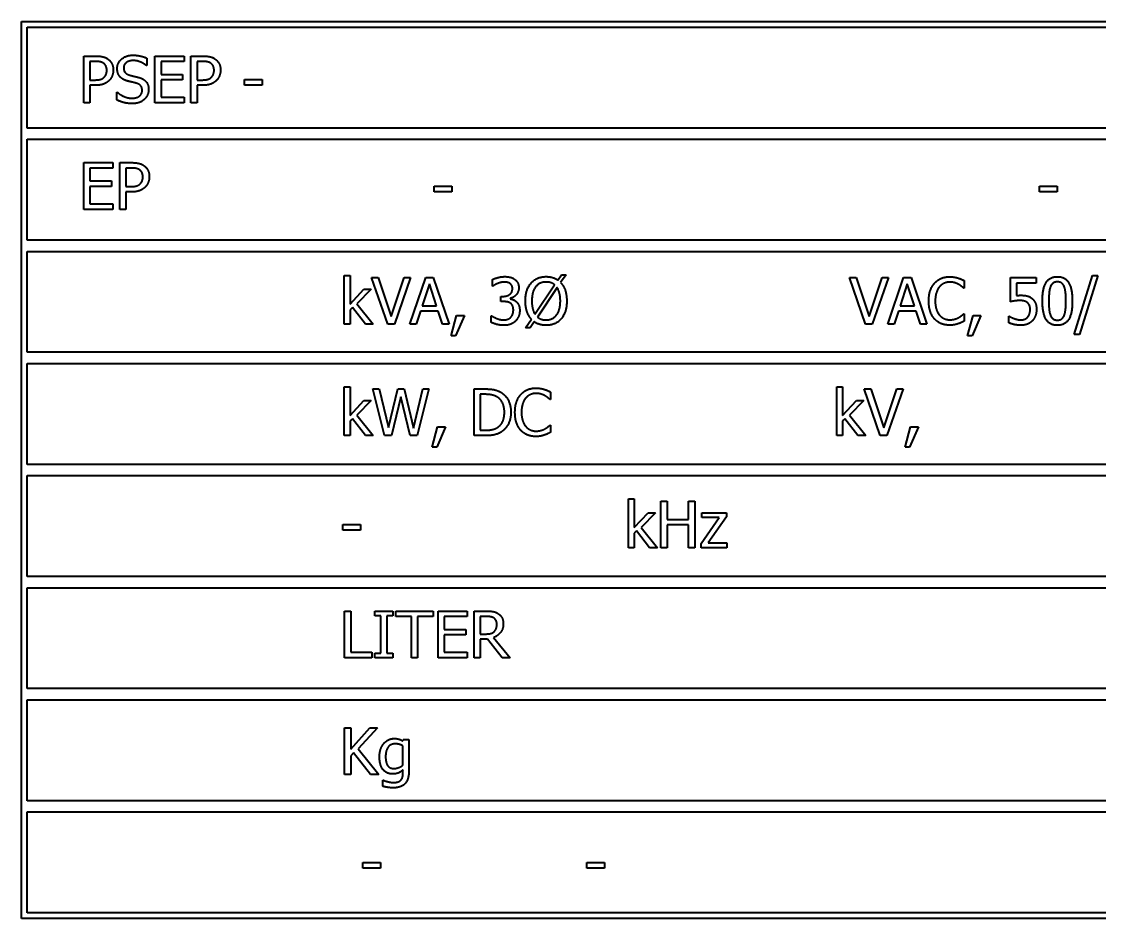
# Model space of a CAD drawing. Header units: millimetres. Extents: x 0 to 5945, y 0 to 4205.
# Drawn here: x 4363 to 4420.7, y 1475.8 to 1523.8 of the extents above; entities that cross this region are included whole.
import ezdxf

# ---------------------------------------------------------------- set-up
doc = ezdxf.new("R2010")
doc.units = ezdxf.units.MM
doc.header["$LTSCALE"] = 5
doc.layers.add('가시적인 것(ISO)', color=3, linetype='Continuous', lineweight=40)

msp = doc.modelspace()

# ---------------------------------------------------------------- linework, layer by layer
at = {"layer": '가시적인 것(ISO)'}
for p, q in [((4363.0316, 1523.8118), (4455.0316, 1523.8118)), ((4363.0316, 1475.8118), (4363.0316, 1523.8118)), ((4363.3316, 1518.1118), (4363.3316, 1523.5118)), ((4363.3316, 1523.5118), (4454.7316, 1523.5118)), ((4366.3586, 1521.9672), (4366.9866, 1521.9672)), ((4366.3586, 1519.4672), (4366.3586, 1521.9672)), ((4366.6908, 1521.6795), (4366.6908, 1520.6828)), ((4366.9663, 1521.6795), (4366.6908, 1521.6795)), ((4369.7338, 1521.8497), (4369.7338, 1521.4526)), ((4370.1693, 1521.9672), (4371.7334, 1521.9672)), ((4370.1693, 1519.4672), (4370.1693, 1521.9672)), ((4370.5016, 1521.6714), (4370.5016, 1520.9867)), ((4371.7334, 1521.6714), (4370.5016, 1521.6714)), ((4371.7334, 1521.9672), (4371.7334, 1521.6714)), ((4372.098, 1521.9672), (4372.7261, 1521.9672)), ((4372.098, 1519.4672), (4372.098, 1521.9672)), ((4372.4303, 1521.6795), (4372.4303, 1520.6828)), ((4372.7058, 1521.6795), (4372.4303, 1521.6795)), ((4369.7338, 1521.4526), (4369.7095, 1521.4526)), ((4370.5016, 1520.9867), (4371.6503, 1520.9867)), ((4371.6503, 1520.9867), (4371.6503, 1520.6909)), ((4366.6908, 1520.6828), (4366.9177, 1520.6828)), ((4366.9724, 1520.3991), (4366.6908, 1520.3991)), ((4366.6908, 1520.3991), (4366.6908, 1519.4672)), ((4371.6503, 1520.6909), (4370.5016, 1520.6909)), ((4370.5016, 1520.6909), (4370.5016, 1519.763)), ((4372.4303, 1520.6828), (4372.6572, 1520.6828)), ((4372.7119, 1520.3991), (4372.4303, 1520.3991)), ((4372.4303, 1520.3991), (4372.4303, 1519.4672)), ((4374.9667, 1520.4093), (4374.9667, 1520.7132)), ((4374.9667, 1520.7132), (4375.9129, 1520.7132)), ((4375.9129, 1520.4093), (4374.9667, 1520.4093)), ((4375.9129, 1520.7132), (4375.9129, 1520.4093)), ((4368.1312, 1519.6171), (4368.1312, 1520.0345)), ((4368.1312, 1520.0345), (4368.1556, 1520.0345)), ((4370.5016, 1519.763), (4371.7334, 1519.763)), ((4371.7334, 1519.763), (4371.7334, 1519.4672)), ((4366.6908, 1519.4672), (4366.3586, 1519.4672)), ((4371.7334, 1519.4672), (4370.1693, 1519.4672)), ((4372.4303, 1519.4672), (4372.098, 1519.4672)), ((4454.7316, 1518.1118), (4363.3316, 1518.1118)), ((4363.3316, 1512.1118), (4363.3316, 1517.5118)), ((4363.3316, 1517.5118), (4454.7316, 1517.5118)), ((4366.3586, 1513.7618), (4366.3586, 1516.2618)), ((4366.3586, 1516.2618), (4367.9226, 1516.2618)), ((4367.9226, 1515.966), (4366.6908, 1515.966)), ((4366.6908, 1515.966), (4366.6908, 1515.2812)), ((4367.9226, 1516.2618), (4367.9226, 1515.966)), ((4368.2872, 1516.2618), (4368.9153, 1516.2618)), ((4368.2872, 1513.7618), (4368.2872, 1516.2618)), ((4368.6195, 1515.9741), (4368.6195, 1514.9773)), ((4368.895, 1515.9741), (4368.6195, 1515.9741)), ((4366.6908, 1515.2812), (4367.8395, 1515.2812)), ((4367.8395, 1515.2812), (4367.8395, 1514.9854)), ((4367.8395, 1514.9854), (4366.6908, 1514.9854)), ((4366.6908, 1514.9854), (4366.6908, 1514.0576)), ((4368.6195, 1514.9773), (4368.8464, 1514.9773)), ((4368.9011, 1514.6937), (4368.6195, 1514.6937)), ((4368.6195, 1514.6937), (4368.6195, 1513.7618)), ((4385.1146, 1514.7038), (4385.1146, 1515.0077)), ((4385.1146, 1515.0077), (4386.0607, 1515.0077)), ((4386.0607, 1514.7038), (4385.1146, 1514.7038)), ((4386.0607, 1515.0077), (4386.0607, 1514.7038)), ((4417.5012, 1514.7038), (4417.5012, 1515.0077)), ((4417.5012, 1515.0077), (4418.4473, 1515.0077)), ((4418.4473, 1514.7038), (4417.5012, 1514.7038)), ((4418.4473, 1515.0077), (4418.4473, 1514.7038)), ((4366.6908, 1514.0576), (4367.9226, 1514.0576)), ((4367.9226, 1514.0576), (4367.9226, 1513.7618)), ((4367.9226, 1513.7618), (4366.3586, 1513.7618)), ((4368.6195, 1513.7618), (4368.2872, 1513.7618)), ((4454.7316, 1512.1118), (4363.3316, 1512.1118)), ((4363.3316, 1506.1118), (4363.3316, 1511.5118)), ((4363.3316, 1511.5118), (4454.7316, 1511.5118)), ((4380.2929, 1507.6078), (4380.2929, 1510.2192)), ((4380.2929, 1510.2192), (4380.609, 1510.2192)), ((4380.609, 1510.2192), (4380.609, 1508.6917)), ((4382.6227, 1507.6078), (4381.7617, 1510.1078)), ((4381.7617, 1510.1078), (4382.1183, 1510.1078)), ((4382.1183, 1510.1078), (4382.8112, 1508.0312)), ((4382.8112, 1508.0312), (4383.504, 1510.1078)), ((4383.8424, 1510.1078), (4382.9813, 1507.6078)), ((4383.504, 1510.1078), (4383.8424, 1510.1078)), ((4383.812, 1507.6078), (4384.6548, 1510.1078)), ((4384.6548, 1510.1078), (4385.064, 1510.1078)), ((4385.064, 1510.1078), (4385.9068, 1507.6078)), ((4388.2366, 1509.652), (4388.2366, 1510.0065)), ((4391.7232, 1509.9761), (4391.9157, 1510.2618)), ((4392.1649, 1510.2618), (4391.8772, 1509.8404)), ((4391.9157, 1510.2618), (4392.1649, 1510.2618)), ((4408.1941, 1507.6078), (4407.333, 1510.1078)), ((4407.333, 1510.1078), (4407.6896, 1510.1078)), ((4407.6896, 1510.1078), (4408.3825, 1508.0312)), ((4408.3825, 1508.0312), (4409.0753, 1510.1078)), ((4409.4137, 1510.1078), (4408.5526, 1507.6078)), ((4409.0753, 1510.1078), (4409.4137, 1510.1078)), ((4409.3833, 1507.6078), (4410.2261, 1510.1078)), ((4410.2261, 1510.1078), (4410.6353, 1510.1078)), ((4410.6353, 1510.1078), (4411.4781, 1507.6078)), ((4415.9534, 1508.8193), (4415.9534, 1510.1078)), ((4415.9534, 1510.1078), (4417.3249, 1510.1078)), ((4417.3249, 1510.1078), (4417.3249, 1509.814)), ((4419.3529, 1507.0649), (4420.3274, 1510.2192)), ((4420.615, 1510.2192), (4419.6365, 1507.0649)), ((4420.3274, 1510.2192), (4420.615, 1510.2192)), ((4380.609, 1508.6917), (4381.3505, 1509.4838)), ((4381.7435, 1509.4838), (4380.9736, 1508.6998)), ((4381.3505, 1509.4838), (4381.7435, 1509.4838)), ((4384.8513, 1509.7674), (4384.4663, 1508.5904)), ((4385.2382, 1508.5904), (4384.8513, 1509.7674)), ((4388.2569, 1509.652), (4388.2366, 1509.652)), ((4390.5016, 1508.1528), (4391.553, 1509.7229)), ((4391.6908, 1509.5709), (4390.6373, 1507.9968)), ((4410.4226, 1509.7674), (4410.0377, 1508.5904)), ((4410.8095, 1508.5904), (4410.4226, 1509.7674)), ((4413.4696, 1509.5405), (4413.4432, 1509.5405)), ((4413.4696, 1509.9417), (4413.4696, 1509.5405)), ((4417.3249, 1509.814), (4416.2755, 1509.814)), ((4416.2755, 1509.814), (4416.2755, 1509.1475)), ((4388.6783, 1508.8254), (4388.6783, 1509.1029)), ((4388.6783, 1509.1029), (4388.7897, 1509.1029)), ((4388.8201, 1508.8254), (4388.6783, 1508.8254)), ((4389.1766, 1508.9976), (4389.1766, 1508.9733)), ((4380.7346, 1508.5134), (4380.609, 1508.3918)), ((4380.609, 1508.3918), (4380.609, 1507.6078)), ((4381.4315, 1507.6078), (4380.7346, 1508.5134)), ((4380.9736, 1508.6998), (4381.8468, 1507.6078)), ((4384.3752, 1508.3067), (4384.1483, 1507.6078)), ((4385.3294, 1508.3067), (4384.3752, 1508.3067)), ((4384.4663, 1508.5904), (4385.2382, 1508.5904)), ((4385.5563, 1507.6078), (4385.3294, 1508.3067)), ((4409.9465, 1508.3067), (4409.7196, 1507.6078)), ((4410.9007, 1508.3067), (4409.9465, 1508.3067)), ((4410.0377, 1508.5904), (4410.8095, 1508.5904)), ((4411.1276, 1507.6078), (4410.9007, 1508.3067)), ((4386.0142, 1506.9858), (4386.3099, 1508.0859)), ((4386.7293, 1508.0859), (4386.2593, 1506.9858)), ((4386.3099, 1508.0859), (4386.7293, 1508.0859)), ((4388.1677, 1508.0636), (4388.192, 1508.0636)), ((4388.1677, 1507.7091), (4388.1677, 1508.0636)), ((4389.9971, 1507.4133), (4390.3132, 1507.8793)), ((4390.4671, 1507.7415), (4390.2443, 1507.4133)), ((4413.4453, 1508.1751), (4413.4696, 1508.1751)), ((4413.4696, 1508.1751), (4413.4696, 1507.778)), ((4413.6499, 1506.9858), (4413.9457, 1508.0859)), ((4414.365, 1508.0859), (4413.895, 1506.9858)), ((4413.9457, 1508.0859), (4414.365, 1508.0859)), ((4415.8501, 1507.6969), (4415.8501, 1508.0515)), ((4415.8501, 1508.0515), (4415.8744, 1508.0515)), ((4380.609, 1507.6078), (4380.2929, 1507.6078)), ((4381.8468, 1507.6078), (4381.4315, 1507.6078)), ((4382.9813, 1507.6078), (4382.6227, 1507.6078)), ((4384.1483, 1507.6078), (4383.812, 1507.6078)), ((4385.9068, 1507.6078), (4385.5563, 1507.6078)), ((4390.2443, 1507.4133), (4389.9971, 1507.4133)), ((4408.5526, 1507.6078), (4408.1941, 1507.6078)), ((4409.7196, 1507.6078), (4409.3833, 1507.6078)), ((4411.4781, 1507.6078), (4411.1276, 1507.6078)), ((4419.6365, 1507.0649), (4419.3529, 1507.0649)), ((4386.2593, 1506.9858), (4386.0142, 1506.9858)), ((4413.895, 1506.9858), (4413.6499, 1506.9858)), ((4454.7316, 1506.1118), (4363.3316, 1506.1118)), ((4363.3316, 1500.1118), (4363.3316, 1505.5118)), ((4363.3316, 1505.5118), (4454.7316, 1505.5118)), ((4380.2929, 1501.6503), (4380.2929, 1504.2618)), ((4380.2929, 1504.2618), (4380.609, 1504.2618)), ((4380.609, 1504.2618), (4380.609, 1502.7342)), ((4406.6483, 1501.6503), (4406.6483, 1504.2618)), ((4406.6483, 1504.2618), (4406.9643, 1504.2618)), ((4406.9643, 1504.2618), (4406.9643, 1502.7342)), ((4382.4586, 1501.6503), (4381.8205, 1504.1503)), ((4381.8205, 1504.1503), (4382.1629, 1504.1503)), ((4382.1629, 1504.1503), (4382.6653, 1502.0778)), ((4382.6653, 1502.0778), (4383.1637, 1504.1503)), ((4383.3217, 1503.7249), (4382.8274, 1501.6503)), ((4383.1637, 1504.1503), (4383.502, 1504.1503)), ((4383.8302, 1501.6503), (4383.3217, 1503.7249)), ((4383.502, 1504.1503), (4384.0044, 1502.0535)), ((4384.0044, 1502.0535), (4384.5048, 1504.1503)), ((4384.831, 1504.1503), (4384.203, 1501.6503)), ((4384.5048, 1504.1503), (4384.831, 1504.1503)), ((4387.2439, 1501.6503), (4387.2439, 1504.1503)), ((4387.2439, 1504.1503), (4387.8132, 1504.1503)), ((4387.5761, 1503.8627), (4387.5761, 1501.938)), ((4387.8294, 1503.8627), (4387.5761, 1503.8627)), ((4391.3302, 1503.9842), (4391.3302, 1503.5831)), ((4408.9781, 1501.6503), (4408.1171, 1504.1503)), ((4408.1171, 1504.1503), (4408.4736, 1504.1503)), ((4408.4736, 1504.1503), (4409.1665, 1502.0738)), ((4409.1665, 1502.0738), (4409.8594, 1504.1503)), ((4410.1977, 1504.1503), (4409.3367, 1501.6503)), ((4409.8594, 1504.1503), (4410.1977, 1504.1503)), ((4380.609, 1502.7342), (4381.3505, 1503.5264)), ((4381.7435, 1503.5264), (4380.9736, 1502.7423)), ((4381.3505, 1503.5264), (4381.7435, 1503.5264)), ((4391.3302, 1503.5831), (4391.3039, 1503.5831)), ((4406.9643, 1502.7342), (4407.7058, 1503.5264)), ((4408.0988, 1503.5264), (4407.329, 1502.7423)), ((4407.7058, 1503.5264), (4408.0988, 1503.5264)), ((4380.7346, 1502.5559), (4380.609, 1502.4344)), ((4381.4315, 1501.6503), (4380.7346, 1502.5559)), ((4380.9736, 1502.7423), (4381.8468, 1501.6503)), ((4407.0899, 1502.5559), (4406.9643, 1502.4344)), ((4407.7868, 1501.6503), (4407.0899, 1502.5559)), ((4407.329, 1502.7423), (4408.2022, 1501.6503)), ((4380.609, 1502.4344), (4380.609, 1501.6503)), ((4384.9992, 1501.0284), (4385.2949, 1502.1285)), ((4385.7143, 1502.1285), (4385.2443, 1501.0284)), ((4385.2949, 1502.1285), (4385.7143, 1502.1285)), ((4387.5761, 1501.938), (4387.8294, 1501.938)), ((4391.3059, 1502.2176), (4391.3302, 1502.2176)), ((4391.3302, 1502.2176), (4391.3302, 1501.8205)), ((4406.9643, 1502.4344), (4406.9643, 1501.6503)), ((4410.3071, 1501.0284), (4410.6029, 1502.1285)), ((4411.0223, 1502.1285), (4410.5522, 1501.0284)), ((4410.6029, 1502.1285), (4411.0223, 1502.1285)), ((4380.609, 1501.6503), (4380.2929, 1501.6503)), ((4381.8468, 1501.6503), (4381.4315, 1501.6503)), ((4382.8274, 1501.6503), (4382.4586, 1501.6503)), ((4384.203, 1501.6503), (4383.8302, 1501.6503)), ((4387.8193, 1501.6503), (4387.2439, 1501.6503)), ((4406.9643, 1501.6503), (4406.6483, 1501.6503)), ((4408.2022, 1501.6503), (4407.7868, 1501.6503)), ((4409.3367, 1501.6503), (4408.9781, 1501.6503)), ((4385.2443, 1501.0284), (4384.9992, 1501.0284)), ((4410.5522, 1501.0284), (4410.3071, 1501.0284)), ((4454.7316, 1500.1118), (4363.3316, 1500.1118)), ((4363.3316, 1494.1118), (4363.3316, 1499.5118)), ((4363.3316, 1499.5118), (4454.7316, 1499.5118)), ((4395.4996, 1495.6503), (4395.4996, 1498.2618)), ((4395.4996, 1498.2618), (4395.8156, 1498.2618)), ((4395.8156, 1498.2618), (4395.8156, 1496.7342)), ((4397.2358, 1495.6503), (4397.2358, 1498.1503)), ((4397.2358, 1498.1503), (4397.568, 1498.1503)), ((4397.568, 1498.1503), (4397.568, 1497.1698)), ((4398.7188, 1497.1698), (4398.7188, 1498.1503)), ((4398.7188, 1498.1503), (4399.051, 1498.1503)), ((4399.051, 1498.1503), (4399.051, 1495.6503)), ((4395.8156, 1496.7342), (4396.5571, 1497.5264)), ((4396.9501, 1497.5264), (4396.1803, 1496.7423)), ((4396.5571, 1497.5264), (4396.9501, 1497.5264)), ((4399.3873, 1495.8854), (4400.3679, 1497.267)), ((4399.4278, 1497.267), (4399.4278, 1497.5264)), ((4399.4278, 1497.5264), (4400.7467, 1497.5264)), ((4400.3679, 1497.267), (4399.4278, 1497.267)), ((4400.7467, 1497.3015), (4399.7621, 1495.9157)), ((4400.7467, 1497.5264), (4400.7467, 1497.3015)), ((4380.2159, 1496.5924), (4380.2159, 1496.8963)), ((4380.2159, 1496.8963), (4381.162, 1496.8963)), ((4381.162, 1496.8963), (4381.162, 1496.5924)), ((4396.1803, 1496.7423), (4397.0535, 1495.6503)), ((4397.568, 1497.1698), (4398.7188, 1497.1698)), ((4398.7188, 1496.874), (4397.568, 1496.874)), ((4397.568, 1496.874), (4397.568, 1495.6503)), ((4398.7188, 1495.6503), (4398.7188, 1496.874)), ((4381.162, 1496.5924), (4380.2159, 1496.5924)), ((4395.9412, 1496.5559), (4395.8156, 1496.4344)), ((4395.8156, 1496.4344), (4395.8156, 1495.6503)), ((4396.6381, 1495.6503), (4395.9412, 1496.5559)), ((4395.8156, 1495.6503), (4395.4996, 1495.6503)), ((4397.0535, 1495.6503), (4396.6381, 1495.6503)), ((4397.568, 1495.6503), (4397.2358, 1495.6503)), ((4399.051, 1495.6503), (4398.7188, 1495.6503)), ((4399.3873, 1495.6503), (4399.3873, 1495.8854)), ((4400.765, 1495.6503), (4399.3873, 1495.6503)), ((4399.7621, 1495.9157), (4400.765, 1495.9157)), ((4400.765, 1495.9157), (4400.765, 1495.6503)), ((4454.7316, 1494.1118), (4363.3316, 1494.1118)), ((4363.3316, 1488.1118), (4363.3316, 1493.5118)), ((4363.3316, 1493.5118), (4454.7316, 1493.5118)), ((4380.3172, 1489.7618), (4380.3172, 1492.2618)), ((4380.3172, 1492.2618), (4380.6495, 1492.2618)), ((4380.6495, 1492.2618), (4380.6495, 1490.0576)), ((4381.9299, 1492.0065), (4381.9299, 1492.2618)), ((4381.9299, 1492.2618), (4382.8983, 1492.2618)), ((4382.8983, 1492.2618), (4382.8983, 1492.0065)), ((4383.0543, 1491.966), (4383.0543, 1492.2618)), ((4383.0543, 1492.2618), (4385.064, 1492.2618)), ((4385.064, 1492.2618), (4385.064, 1491.966)), ((4385.3172, 1489.7618), (4385.3172, 1492.2618)), ((4385.3172, 1492.2618), (4386.8812, 1492.2618)), ((4386.8812, 1492.2618), (4386.8812, 1491.966)), ((4387.2459, 1492.2618), (4387.8902, 1492.2618)), ((4387.2459, 1489.7618), (4387.2459, 1492.2618)), ((4382.2479, 1492.0065), (4381.9299, 1492.0065)), ((4382.2479, 1490.017), (4382.2479, 1492.0065)), ((4382.8983, 1492.0065), (4382.5802, 1492.0065)), ((4382.5802, 1492.0065), (4382.5802, 1490.017)), ((4383.893, 1491.966), (4383.0543, 1491.966)), ((4383.893, 1489.7618), (4383.893, 1491.966)), ((4385.064, 1491.966), (4384.2253, 1491.966)), ((4384.2253, 1491.966), (4384.2253, 1489.7618)), ((4386.8812, 1491.966), (4385.6495, 1491.966)), ((4385.6495, 1491.966), (4385.6495, 1491.2812)), ((4387.9084, 1491.9741), (4387.5782, 1491.9741)), ((4387.5782, 1491.9741), (4387.5782, 1491.0341)), ((4385.6495, 1491.2812), (4386.7982, 1491.2812)), ((4385.6495, 1490.9854), (4385.6495, 1490.0576)), ((4386.7982, 1490.9854), (4385.6495, 1490.9854)), ((4386.7982, 1491.2812), (4386.7982, 1490.9854)), ((4387.5782, 1491.0341), (4387.8699, 1491.0341)), ((4387.959, 1490.7565), (4387.5782, 1490.7565)), ((4387.5782, 1490.7565), (4387.5782, 1489.7618)), ((4388.7492, 1489.7618), (4387.959, 1490.7565)), ((4388.2913, 1490.8497), (4389.1807, 1489.7618)), ((4381.7658, 1489.7618), (4380.3172, 1489.7618)), ((4380.6495, 1490.0576), (4381.7658, 1490.0576)), ((4381.7658, 1490.0576), (4381.7658, 1489.7618)), ((4381.9299, 1489.7618), (4381.9299, 1490.017)), ((4381.9299, 1490.017), (4382.2479, 1490.017)), ((4382.8983, 1489.7618), (4381.9299, 1489.7618)), ((4382.5802, 1490.017), (4382.8983, 1490.017)), ((4382.8983, 1490.017), (4382.8983, 1489.7618)), ((4384.2253, 1489.7618), (4383.893, 1489.7618)), ((4386.8812, 1489.7618), (4385.3172, 1489.7618)), ((4385.6495, 1490.0576), (4386.8812, 1490.0576)), ((4386.8812, 1490.0576), (4386.8812, 1489.7618)), ((4387.5782, 1489.7618), (4387.2459, 1489.7618)), ((4389.1807, 1489.7618), (4388.7492, 1489.7618)), ((4454.7316, 1488.1118), (4363.3316, 1488.1118)), ((4363.3316, 1482.1118), (4363.3316, 1487.5118)), ((4363.3316, 1487.5118), (4454.7316, 1487.5118)), ((4380.3172, 1483.5118), (4380.3172, 1486.0118)), ((4380.3172, 1486.0118), (4380.6495, 1486.0118)), ((4380.6495, 1484.8631), (4381.6746, 1486.0118)), ((4380.6495, 1486.0118), (4380.6495, 1484.8631)), ((4382.0798, 1486.0118), (4381.0445, 1484.8955)), ((4381.6746, 1486.0118), (4382.0798, 1486.0118)), ((4383.4412, 1485.3088), (4383.4595, 1485.3878)), ((4383.4595, 1485.3878), (4383.7573, 1485.3878)), ((4383.7573, 1485.3878), (4383.7573, 1483.7265)), ((4380.7954, 1484.6747), (4380.6495, 1484.5106)), ((4381.709, 1483.5118), (4380.7954, 1484.6747)), ((4381.0445, 1484.8955), (4382.1406, 1483.5118)), ((4383.4412, 1484.0203), (4383.4412, 1485.0515)), ((4380.6495, 1484.5106), (4380.6495, 1483.5118)), ((4380.6495, 1483.5118), (4380.3172, 1483.5118)), ((4382.1406, 1483.5118), (4381.709, 1483.5118)), ((4383.4412, 1483.5969), (4383.4412, 1483.761)), ((4382.3654, 1482.8837), (4382.3654, 1483.2119)), ((4382.3654, 1483.2119), (4382.3817, 1483.2119)), ((4454.7316, 1482.1118), (4363.3316, 1482.1118)), ((4363.3316, 1476.1118), (4363.3316, 1481.5118)), ((4363.3316, 1481.5118), (4454.7316, 1481.5118)), ((4381.2897, 1478.5079), (4381.2897, 1478.8118)), ((4381.2897, 1478.8118), (4382.2358, 1478.8118)), ((4382.2358, 1478.8118), (4382.2358, 1478.5079)), ((4393.2751, 1478.5079), (4393.2751, 1478.8118)), ((4393.2751, 1478.8118), (4394.2212, 1478.8118)), ((4394.2212, 1478.8118), (4394.2212, 1478.5079)), ((4382.2358, 1478.5079), (4381.2897, 1478.5079)), ((4394.2212, 1478.5079), (4393.2751, 1478.5079)), ((4454.7316, 1476.1118), (4363.3316, 1476.1118)), ((4455.0316, 1475.8118), (4363.0316, 1475.8118))]:
    msp.add_line(p, q, dxfattribs=at)
for points in [[(4367.412, 1521.5843), (4367.333, 1521.637), (4367.1223, 1521.6795), (4366.9663, 1521.6795)], [(4366.9866, 1521.9672), (4367.2095, 1521.9672), (4367.5214, 1521.8943), (4367.641, 1521.8112)], [(4367.5924, 1521.2034), (4367.5924, 1521.3331), (4367.5032, 1521.5235), (4367.412, 1521.5843)], [(4367.641, 1521.8112), (4367.7808, 1521.716), (4367.9388, 1521.4222), (4367.9388, 1521.2136)], [(4368.1495, 1521.2966), (4368.1495, 1521.6005), (4368.6236, 1522.0118), (4368.9902, 1522.0118)], [(4369.0125, 1521.7241), (4368.7816, 1521.7241), (4368.4959, 1521.5073), (4368.4959, 1521.3311)], [(4368.9902, 1522.0118), (4369.2009, 1522.0118), (4369.5737, 1521.9287), (4369.7338, 1521.8497)], [(4369.7095, 1521.4526), (4369.5899, 1521.562), (4369.2171, 1521.7241), (4369.0125, 1521.7241)], [(4373.1515, 1521.5843), (4373.0725, 1521.637), (4372.8618, 1521.6795), (4372.7058, 1521.6795)], [(4372.7261, 1521.9672), (4372.9489, 1521.9672), (4373.2609, 1521.8943), (4373.3804, 1521.8112)], [(4373.3318, 1521.2034), (4373.3318, 1521.3331), (4373.2427, 1521.5235), (4373.1515, 1521.5843)], [(4373.3804, 1521.8112), (4373.5202, 1521.716), (4373.6783, 1521.4222), (4373.6783, 1521.2136)], [(4367.4505, 1520.8327), (4367.5255, 1520.9076), (4367.5924, 1521.0839), (4367.5924, 1521.2034)], [(4367.9388, 1521.2136), (4367.9388, 1521.0515), (4367.8233, 1520.7597), (4367.72, 1520.6585)], [(4368.3116, 1520.8448), (4368.2346, 1520.9279), (4368.1495, 1521.1508), (4368.1495, 1521.2966)], [(4368.4959, 1521.3311), (4368.4959, 1521.173), (4368.6641, 1520.9846), (4368.8221, 1520.9421)], [(4368.8221, 1520.9421), (4368.9274, 1520.9137), (4369.2334, 1520.8408), (4369.3347, 1520.8104)], [(4373.19, 1520.8327), (4373.265, 1520.9076), (4373.3318, 1521.0839), (4373.3318, 1521.2034)], [(4373.6783, 1521.2136), (4373.6783, 1521.0515), (4373.5628, 1520.7597), (4373.4595, 1520.6585)], [(4366.9177, 1520.6828), (4367.1203, 1520.6828), (4367.3695, 1520.7476), (4367.4505, 1520.8327)], [(4367.72, 1520.6585), (4367.5903, 1520.5308), (4367.2398, 1520.3991), (4366.9724, 1520.3991)], [(4368.7248, 1520.624), (4368.5952, 1520.6585), (4368.3906, 1520.7618), (4368.3116, 1520.8448)], [(4369.1766, 1520.5106), (4369.0612, 1520.543), (4368.8687, 1520.5875), (4368.7248, 1520.624)], [(4369.4846, 1520.1277), (4369.4846, 1520.2776), (4369.3367, 1520.464), (4369.1766, 1520.5106)], [(4369.3347, 1520.8104), (4369.5919, 1520.7314), (4369.831, 1520.4133), (4369.831, 1520.1803)], [(4372.6572, 1520.6828), (4372.8598, 1520.6828), (4373.109, 1520.7476), (4373.19, 1520.8327)], [(4373.4595, 1520.6585), (4373.3298, 1520.5308), (4372.9793, 1520.3991), (4372.7119, 1520.3991)], [(4368.1556, 1520.0345), (4368.3197, 1519.8805), (4368.735, 1519.7103), (4368.9274, 1519.7103)], [(4368.9274, 1519.7103), (4369.203, 1519.7103), (4369.4846, 1519.9392), (4369.4846, 1520.1277)], [(4369.831, 1520.1803), (4369.831, 1520.0324), (4369.7115, 1519.7488), (4369.6041, 1519.6495)], [(4368.9518, 1519.4226), (4368.6803, 1519.4226), (4368.2994, 1519.5361), (4368.1312, 1519.6171)], [(4369.6041, 1519.6495), (4369.4846, 1519.5401), (4369.1807, 1519.4226), (4368.9518, 1519.4226)], [(4369.3407, 1515.8789), (4369.2617, 1515.9315), (4369.051, 1515.9741), (4368.895, 1515.9741)], [(4368.9153, 1516.2618), (4369.1381, 1516.2618), (4369.4501, 1516.1888), (4369.5697, 1516.1058)], [(4369.521, 1515.498), (4369.521, 1515.6277), (4369.4319, 1515.8181), (4369.3407, 1515.8789)], [(4369.5697, 1516.1058), (4369.7095, 1516.0106), (4369.8675, 1515.7168), (4369.8675, 1515.5081)], [(4369.3792, 1515.1273), (4369.4542, 1515.2022), (4369.521, 1515.3785), (4369.521, 1515.498)], [(4369.8675, 1515.5081), (4369.8675, 1515.3461), (4369.752, 1515.0543), (4369.6487, 1514.953)], [(4368.8464, 1514.9773), (4369.049, 1514.9773), (4369.2982, 1515.0422), (4369.3792, 1515.1273)], [(4369.6487, 1514.953), (4369.519, 1514.8254), (4369.1685, 1514.6937), (4368.9011, 1514.6937)], [(4388.2366, 1510.0065), (4388.346, 1510.0653), (4388.7208, 1510.1605), (4388.8889, 1510.1605)], [(4388.8889, 1510.1605), (4389.0591, 1510.1605), (4389.3124, 1510.0916), (4389.4157, 1510.0187)], [(4389.4157, 1510.0187), (4389.5251, 1509.9396), (4389.6385, 1509.7107), (4389.6385, 1509.5567)], [(4389.9931, 1508.8578), (4389.9931, 1509.4757), (4390.5988, 1510.1605), (4391.0972, 1510.1605)], [(4391.0972, 1510.1605), (4391.2897, 1510.1605), (4391.5895, 1510.0673), (4391.7232, 1509.9761)], [(4411.8853, 1509.808), (4412.0352, 1509.9761), (4412.4445, 1510.1524), (4412.6977, 1510.1524)], [(4412.6977, 1510.1524), (4412.8233, 1510.1524), (4413.0441, 1510.1159), (4413.1373, 1510.0875)], [(4413.1373, 1510.0875), (4413.2184, 1510.0612), (4413.3865, 1509.9862), (4413.4696, 1509.9417)], [(4417.6572, 1508.8558), (4417.6572, 1509.5324), (4418.0482, 1510.1585), (4418.4574, 1510.1585)], [(4418.4574, 1510.1585), (4418.8687, 1510.1585), (4419.2556, 1509.5102), (4419.2556, 1508.8578)], [(4388.504, 1509.7918), (4388.423, 1509.7573), (4388.3035, 1509.6844), (4388.2569, 1509.652)], [(4388.8626, 1509.8708), (4388.7714, 1509.8708), (4388.5911, 1509.8262), (4388.504, 1509.7918)], [(4388.7897, 1509.1029), (4389.0146, 1509.1029), (4389.2982, 1509.3177), (4389.2982, 1509.5223)], [(4389.1665, 1509.7938), (4389.1037, 1509.8363), (4388.9497, 1509.8708), (4388.8626, 1509.8708)], [(4389.2982, 1509.5223), (4389.2982, 1509.6175), (4389.2253, 1509.7533), (4389.1665, 1509.7938)], [(4389.6385, 1509.5567), (4389.6385, 1509.3501), (4389.3671, 1509.0381), (4389.1766, 1508.9976)], [(4391.0992, 1509.8728), (4390.7508, 1509.8728), (4390.3355, 1509.3562), (4390.3355, 1508.8578)], [(4391.553, 1509.7229), (4391.4659, 1509.7978), (4391.237, 1509.8728), (4391.0992, 1509.8728)], [(4391.861, 1508.8578), (4391.861, 1509.0888), (4391.7678, 1509.4514), (4391.6908, 1509.5709)], [(4391.8772, 1509.8404), (4392.0312, 1509.6743), (4392.2034, 1509.1921), (4392.2034, 1508.8578)], [(4411.5733, 1508.8558), (4411.5733, 1509.1698), (4411.7334, 1509.6358), (4411.8853, 1509.808)], [(4412.1426, 1509.6114), (4412.0372, 1509.4838), (4411.9197, 1509.0969), (4411.9197, 1508.8558)], [(4412.6957, 1509.8687), (4412.5356, 1509.8687), (4412.25, 1509.7371), (4412.1426, 1509.6114)], [(4413.1616, 1509.7492), (4413.0664, 1509.8019), (4412.8415, 1509.8687), (4412.6957, 1509.8687)], [(4413.4432, 1509.5405), (4413.3987, 1509.5811), (4413.2609, 1509.6945), (4413.1616, 1509.7492)], [(4418.0847, 1509.6175), (4418.034, 1509.4899), (4417.9975, 1509.1009), (4417.9975, 1508.8558)], [(4418.4574, 1509.8809), (4418.3176, 1509.8809), (4418.1373, 1509.7492), (4418.0847, 1509.6175)], [(4418.8241, 1509.6216), (4418.7735, 1509.7492), (4418.5972, 1509.8809), (4418.4574, 1509.8809)], [(4418.9153, 1508.8578), (4418.9153, 1509.1151), (4418.8748, 1509.4939), (4418.8241, 1509.6216)], [(4389.1969, 1508.7362), (4389.126, 1508.7869), (4388.9335, 1508.8254), (4388.8201, 1508.8254)], [(4389.1766, 1508.9733), (4389.2556, 1508.9571), (4389.4359, 1508.8841), (4389.5129, 1508.8112)], [(4389.5129, 1508.8112), (4389.5899, 1508.7403), (4389.6872, 1508.5134), (4389.6872, 1508.3493)], [(4390.3132, 1507.8793), (4390.1633, 1508.0454), (4389.9931, 1508.5357), (4389.9931, 1508.8578)], [(4390.3355, 1508.8578), (4390.3355, 1508.6309), (4390.4226, 1508.2784), (4390.5016, 1508.1528)], [(4392.2034, 1508.8578), (4392.2034, 1508.2379), (4391.5996, 1507.5551), (4391.0972, 1507.5551)], [(4391.0992, 1507.8428), (4391.4457, 1507.8428), (4391.861, 1508.3655), (4391.861, 1508.8578)], [(4411.8873, 1507.8914), (4411.7374, 1508.0535), (4411.5733, 1508.5397), (4411.5733, 1508.8558)], [(4411.9197, 1508.8558), (4411.9197, 1508.5985), (4412.0433, 1508.2277), (4412.1507, 1508.1001)], [(4416.4477, 1508.8801), (4416.3099, 1508.8801), (4416.0364, 1508.8375), (4415.9534, 1508.8193)], [(4416.2755, 1509.1475), (4416.3363, 1509.1556), (4416.4538, 1509.1617), (4416.5024, 1509.1617)], [(4416.8569, 1508.7646), (4416.786, 1508.8274), (4416.5753, 1508.8801), (4416.4477, 1508.8801)], [(4416.5024, 1509.1617), (4416.6949, 1509.1617), (4416.9603, 1509.0989), (4417.0818, 1509.0057)], [(4417.0818, 1509.0057), (4417.2054, 1508.9125), (4417.3391, 1508.6289), (4417.3391, 1508.402)], [(4418.4574, 1507.5551), (4418.0441, 1507.5551), (4417.6572, 1508.1973), (4417.6572, 1508.8558)], [(4417.9975, 1508.8558), (4417.9975, 1508.5924), (4418.03, 1508.2399), (4418.0826, 1508.1021)], [(4419.2556, 1508.8578), (4419.2556, 1508.1852), (4418.8646, 1507.5551), (4418.4574, 1507.5551)], [(4418.8261, 1508.0961), (4418.8748, 1508.2196), (4418.9153, 1508.6005), (4418.9153, 1508.8578)], [(4389.3468, 1508.3736), (4389.3468, 1508.5093), (4389.2678, 1508.6856), (4389.1969, 1508.7362)], [(4389.209, 1507.9846), (4389.2759, 1508.0596), (4389.3468, 1508.2379), (4389.3468, 1508.3736)], [(4389.6872, 1508.3493), (4389.6872, 1508.1811), (4389.5717, 1507.8955), (4389.4663, 1507.7861)], [(4416.9988, 1508.404), (4416.9988, 1508.5377), (4416.9258, 1508.7079), (4416.8569, 1508.7646)], [(4416.8711, 1507.9968), (4416.9339, 1508.0717), (4416.9988, 1508.2703), (4416.9988, 1508.404)], [(4417.3391, 1508.402), (4417.3391, 1508.2217), (4417.2236, 1507.9137), (4417.1183, 1507.8003)], [(4388.8505, 1507.5551), (4388.662, 1507.5551), (4388.2933, 1507.6463), (4388.1677, 1507.7091)], [(4388.192, 1508.0636), (4388.2974, 1507.9867), (4388.6539, 1507.8448), (4388.8302, 1507.8448)], [(4388.8302, 1507.8448), (4388.9335, 1507.8448), (4389.1402, 1507.9097), (4389.209, 1507.9846)], [(4389.4663, 1507.7861), (4389.3569, 1507.6726), (4389.047, 1507.5551), (4388.8505, 1507.5551)], [(4391.0972, 1507.5551), (4390.9129, 1507.5551), (4390.5948, 1507.6524), (4390.4671, 1507.7415)], [(4390.6373, 1507.9968), (4390.7325, 1507.9198), (4390.9473, 1507.8428), (4391.0992, 1507.8428)], [(4412.6916, 1507.5632), (4412.4485, 1507.5632), (4412.0372, 1507.7273), (4411.8873, 1507.8914)], [(4412.1507, 1508.1001), (4412.256, 1507.9765), (4412.5377, 1507.8509), (4412.6957, 1507.8509)], [(4412.6957, 1507.8509), (4412.8395, 1507.8509), (4413.0847, 1507.9218), (4413.1799, 1507.9745)], [(4413.4696, 1507.778), (4413.3865, 1507.7395), (4413.2406, 1507.6686), (4413.1373, 1507.6362)], [(4413.1799, 1507.9745), (4413.271, 1508.0272), (4413.4068, 1508.1366), (4413.4453, 1508.1751)], [(4416.5044, 1507.5551), (4416.3261, 1507.5551), (4415.9777, 1507.6341), (4415.8501, 1507.6969)], [(4415.8744, 1508.0515), (4415.9129, 1508.0231), (4416.0567, 1507.9502), (4416.1438, 1507.9178)], [(4416.1438, 1507.9178), (4416.2431, 1507.8833), (4416.4072, 1507.8448), (4416.5105, 1507.8448)], [(4417.1183, 1507.8003), (4417.0129, 1507.6868), (4416.6989, 1507.5551), (4416.5044, 1507.5551)], [(4416.5105, 1507.8448), (4416.6118, 1507.8448), (4416.8022, 1507.9178), (4416.8711, 1507.9968)], [(4418.0826, 1508.1021), (4418.1312, 1507.9725), (4418.3116, 1507.8327), (4418.4574, 1507.8327)], [(4418.4574, 1507.8327), (4418.5952, 1507.8327), (4418.7755, 1507.9644), (4418.8261, 1508.0961)], [(4413.1373, 1507.6362), (4413.0279, 1507.5997), (4412.8415, 1507.5632), (4412.6916, 1507.5632)], [(4389.7459, 1503.8505), (4389.8958, 1504.0187), (4390.3051, 1504.1949), (4390.5583, 1504.1949)], [(4390.5583, 1504.1949), (4390.6839, 1504.1949), (4390.9048, 1504.1585), (4390.9979, 1504.1301)], [(4387.8132, 1504.1503), (4388.1657, 1504.1503), (4388.5668, 1504.045), (4388.7086, 1503.9518)], [(4388.4898, 1503.7127), (4388.3561, 1503.7918), (4388.0543, 1503.8627), (4387.8294, 1503.8627)], [(4388.8687, 1502.9024), (4388.8687, 1503.1901), (4388.6783, 1503.5973), (4388.4898, 1503.7127)], [(4388.7086, 1503.9518), (4388.9497, 1503.7918), (4389.2151, 1503.263), (4389.2151, 1502.8983)], [(4389.4339, 1502.8983), (4389.4339, 1503.2123), (4389.594, 1503.6783), (4389.7459, 1503.8505)], [(4390.0032, 1503.654), (4389.8979, 1503.5264), (4389.7804, 1503.1394), (4389.7804, 1502.8983)], [(4390.5563, 1503.9113), (4390.3962, 1503.9113), (4390.1106, 1503.7796), (4390.0032, 1503.654)], [(4391.0223, 1503.7918), (4390.927, 1503.8444), (4390.7022, 1503.9113), (4390.5563, 1503.9113)], [(4390.9979, 1504.1301), (4391.079, 1504.1038), (4391.2471, 1504.0288), (4391.3302, 1503.9842)], [(4391.3039, 1503.5831), (4391.2593, 1503.6236), (4391.1215, 1503.7371), (4391.0223, 1503.7918)], [(4388.5202, 1502.1042), (4388.6945, 1502.2217), (4388.8687, 1502.6106), (4388.8687, 1502.9024)], [(4389.2151, 1502.8983), (4389.2151, 1502.5559), (4388.9376, 1502.0049), (4388.7046, 1501.8509)], [(4389.7479, 1501.934), (4389.598, 1502.0961), (4389.4339, 1502.5823), (4389.4339, 1502.8983)], [(4389.7804, 1502.8983), (4389.7804, 1502.641), (4389.9039, 1502.2703), (4390.0113, 1502.1426)], [(4387.8294, 1501.938), (4388.0502, 1501.938), (4388.3845, 1502.0089), (4388.5202, 1502.1042)], [(4390.5522, 1501.6058), (4390.3091, 1501.6058), (4389.8979, 1501.7699), (4389.7479, 1501.934)], [(4390.0113, 1502.1426), (4390.1167, 1502.0191), (4390.3983, 1501.8935), (4390.5563, 1501.8935)], [(4390.5563, 1501.8935), (4390.7001, 1501.8935), (4390.9453, 1501.9644), (4391.0405, 1502.017)], [(4391.0405, 1502.017), (4391.1317, 1502.0697), (4391.2674, 1502.1791), (4391.3059, 1502.2176)], [(4388.7046, 1501.8509), (4388.5142, 1501.7314), (4388.1231, 1501.6503), (4387.8193, 1501.6503)], [(4390.9979, 1501.6787), (4390.8885, 1501.6422), (4390.7022, 1501.6058), (4390.5522, 1501.6058)], [(4391.3302, 1501.8205), (4391.2471, 1501.782), (4391.1013, 1501.7111), (4390.9979, 1501.6787)], [(4387.8902, 1492.2618), (4388.1049, 1492.2618), (4388.3946, 1492.2152), (4388.5263, 1492.1301)], [(4388.5263, 1492.1301), (4388.658, 1492.045), (4388.8099, 1491.7796), (4388.8099, 1491.5831)], [(4388.3055, 1491.889), (4388.2346, 1491.9356), (4388.0462, 1491.9741), (4387.9084, 1491.9741)], [(4388.8099, 1491.5831), (4388.8099, 1491.3096), (4388.5304, 1490.9388), (4388.2913, 1490.8497)], [(4388.4635, 1491.5567), (4388.4635, 1491.6661), (4388.3865, 1491.8343), (4388.3055, 1491.889)], [(4388.3217, 1491.1637), (4388.3946, 1491.2326), (4388.4635, 1491.4271), (4388.4635, 1491.5567)], [(4387.8699, 1491.0341), (4388.0137, 1491.0341), (4388.2427, 1491.0847), (4388.3217, 1491.1637)], [(4382.1851, 1484.468), (4382.1851, 1484.701), (4382.3168, 1485.0616), (4382.4262, 1485.1892)], [(4382.4262, 1485.1892), (4382.5316, 1485.3088), (4382.8213, 1485.4405), (4382.9753, 1485.4405)], [(4383.0259, 1485.1568), (4382.7868, 1485.1568), (4382.5113, 1484.8043), (4382.5113, 1484.4741)], [(4382.9753, 1485.4405), (4383.1211, 1485.4405), (4383.3338, 1485.3716), (4383.4412, 1485.3088)], [(4383.4412, 1485.0515), (4383.3237, 1485.1082), (4383.1252, 1485.1568), (4383.0259, 1485.1568)], [(4382.8841, 1483.5442), (4382.564, 1483.5442), (4382.1851, 1484.0203), (4382.1851, 1484.468)], [(4382.5113, 1484.4741), (4382.5113, 1484.1621), (4382.72, 1483.8359), (4382.955, 1483.8359)], [(4382.955, 1483.8359), (4383.0786, 1483.8359), (4383.3379, 1483.9332), (4383.4412, 1484.0203)], [(4383.4412, 1483.761), (4383.3136, 1483.6495), (4383.0684, 1483.5442), (4382.8841, 1483.5442)], [(4383.7573, 1483.7265), (4383.7573, 1483.2484), (4383.3419, 1482.8027), (4382.9145, 1482.8027)], [(4383.344, 1483.2322), (4383.3987, 1483.3011), (4383.4412, 1483.4814), (4383.4412, 1483.5969)], [(4382.9145, 1482.8027), (4382.7767, 1482.8027), (4382.489, 1482.8473), (4382.3654, 1482.8837)], [(4382.3817, 1483.2119), (4382.4141, 1483.1978), (4382.5377, 1483.1532), (4382.6167, 1483.1349)], [(4382.6167, 1483.1349), (4382.7038, 1483.1127), (4382.8517, 1483.0863), (4382.9388, 1483.0863)], [(4382.9388, 1483.0863), (4383.0847, 1483.0863), (4383.2872, 1483.1633), (4383.344, 1483.2322)]]:
    msp.add_open_spline(points, degree=2, dxfattribs=at)

doc.saveas('drawing.dxf')
